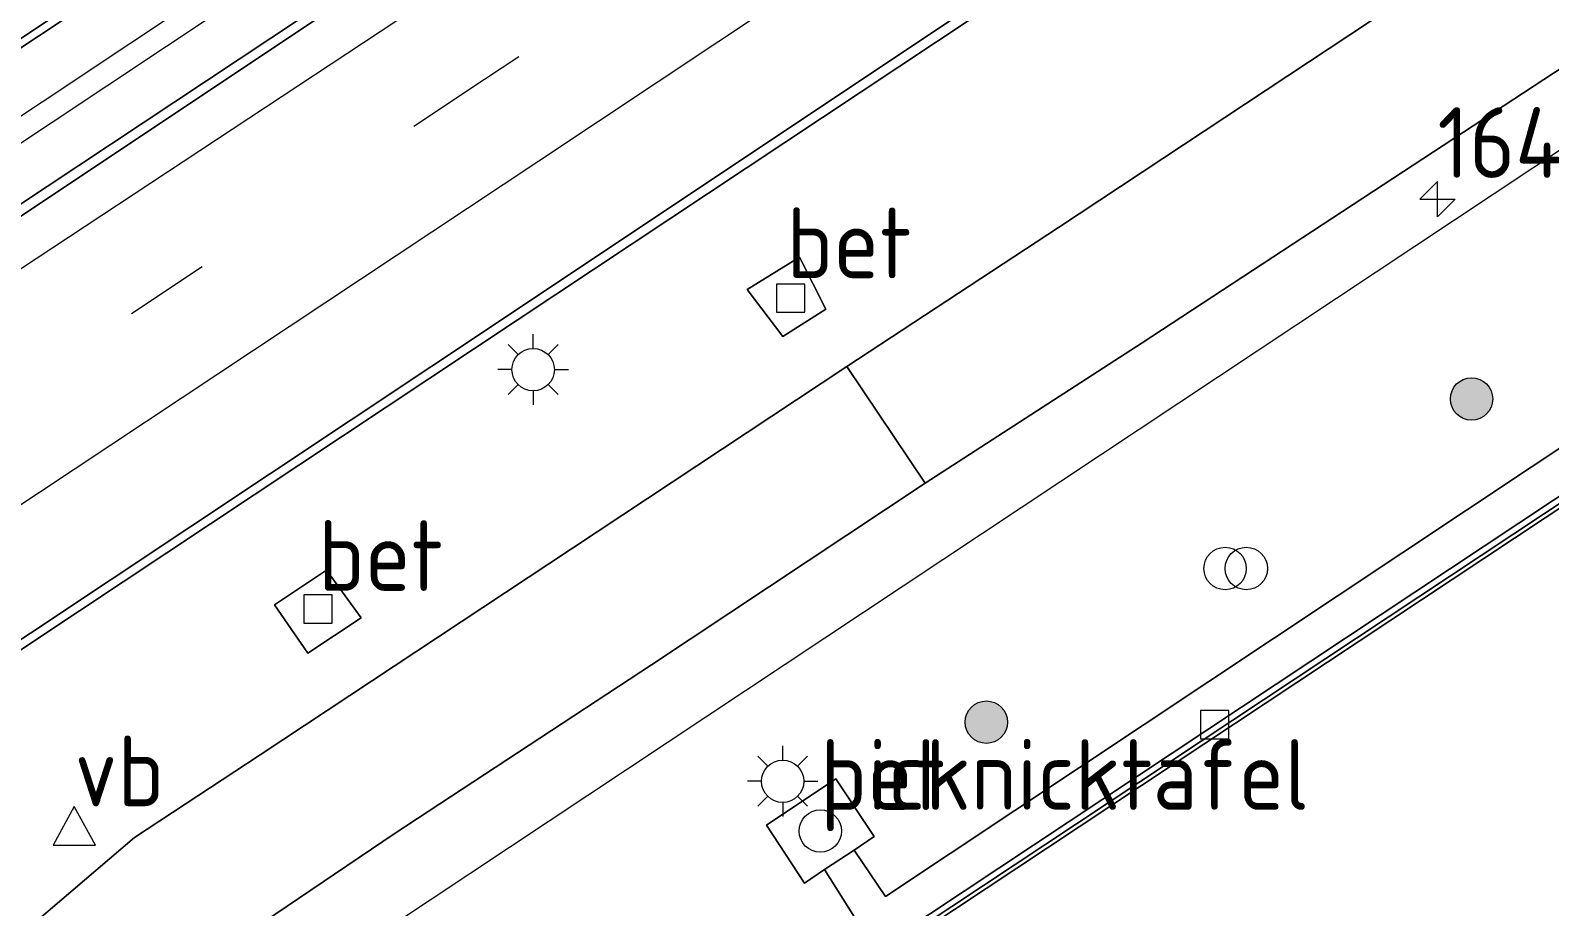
# Model space of a CAD drawing. Extents: x 253736 to 255979, y 477184 to 479215.
# Drawn here: x 254981.4 to 255035.2, y 478082.7 to 478113.7 of the extents above; entities that cross this region are included whole.
import ezdxf
from ezdxf.enums import TextEntityAlignment as Align

# ---------------------------------------------------------------- set-up
doc = ezdxf.new("R2010")
doc.units = 0
doc.linetypes.add('39strp', pattern=[12, 3, -9])
for name, color, linetype, lineweight in [('af-bs-rasterhekwerk', 8, 'hekwerk', 18), ('as-bs-kilometr', 8, 'Continuous', 18), ('bp-b5-grasland', 8, 'Continuous', 18), ('bp-bs-boom', 8, 'Continuous', 18), ('gr-bs-geleiderail', 8, 'geleiderail', 18), ('mk-bs-39streep 0.15', 8, '39strp', 18), ('mk-bs-streep 0.15', 8, 'Continuous', 18), ('og-bs-inrichtingselement', 8, 'Continuous', 18), ('og-bs-terreinafscheiding', 8, 'Continuous', 18), ('vh-b5-verh_soort', 8, 'Continuous', 18), ('vh-bs-band', 8, 'Continuous', 18), ('wh-bs-kolk', 8, 'Continuous', 18), ('wm-bs-lichtmast', 8, 'Continuous', 18), ('wm-bs-verkeersbord', 8, 'Continuous', 18)]:
    doc.layers.add(name, color=color, linetype=linetype, lineweight=lineweight)
doc.styles.add('rtw_iso', font='isocp.shx')
doc.linetypes.add('geleiderail', pattern='A,2,-1,[175,RTW.shx,S=0.5,R=0,X=0,Y=0],-1', length=4)
doc.linetypes.add('hekwerk', pattern='A,7,-1.5,[1,RTW.shx,S=0.75,R=0,X=0,Y=0],-1.5', length=10)

# ---------------------------------------------------------------- blocks, each defined once
blk = doc.blocks.new('kolk')
blk.add_lwpolyline([(-0.5, -0.5), (0.5, -0.5), (0.5, 0.5), (-0.5, 0.5)], close=True)
blk = doc.blocks.new('verkeersbord')
for p, q in [((0, 0.75), (-0.75, -0.625)), ((0.75, -0.625), (0, 0.75)), ((-0.75, -0.625), (0.75, -0.625))]:
    blk.add_line(p, q)
blk = doc.blocks.new('dtbattr')
at = {"style": 'rtw_iso'}
blk.add_attdef('TAG', (0.591, 0.868), '', height=2.5, dxfattribs=at)
blk = doc.blocks.new('RW1 Buren totaal_ACAD_1_FMEBLOCK121')
at = {"layer": 'bp-b5-grasland'}
for points in [[(17.036, 4.126, 24.227), (-4.313, -10.009, 24.206), (-11.81, -14.929, 24.189), (-21.513, -21.345, 24.175), (-32.573, -28.667, 24.186), (-37.02, -31.587, 24.182), (-41.441, -35.361, 24.163), (-45.085, -39.612, 24.158), (-48.352, -43.72, 24.147), (-51.444, -47.983, 24.169), (-52.162, -48.837, 24.181), (-52.496, -48.61, 24.263), (-54.267, -51.058, 24.267), (-56.067, -53.453, 24.29), (-57.947, -55.823, 24.306), (-59.894, -58.106, 24.336), (-61.896, -60.343, 24.365), (-64.012, -62.437, 24.358), (-66.283, -64.408, 24.346), (-68.656, -66.234, 24.34), (-71.085, -68.052, 24.32)], [(-123.333, -79.617, 24.248), (-105.963, -68.099, 24.254), (-82.017, -52.187, 24.307), (-62.624, -39.328, 24.313), (-40.512, -24.599, 24.362), (-23.482, -13.286, 24.367), (0.84, 2.865, 24.408)]]:
    blk.add_polyline3d(points, dxfattribs=at)
for points in [[(-15.335, -12.196, 23.99), (-14.078, -13.863, 23.981), (-12.553, -12.899, 23.987), (-13.486, -11.058, 23.993)], [(-30.883, -25.066, 23.981), (-28.995, -23.818, 23.978), (-30.219, -22.133, 23.984), (-32.06, -23.356, 24.017)]]:
    blk.add_polyline3d(points, close=True, dxfattribs=at)
blk = doc.blocks.new('RW1 Buren totaal_ACAD_1_FMEBLOCK153')
at = {"layer": 'bp-b5-grasland'}
blk.add_polyline3d([(-19.684, -17.607, 24.762), (-39.852, -30.986, 24.744), (-60.968, -45.069, 24.711), (-81.337, -58.579, 24.689), (-101.173, -71.821, 24.67), (-122.662, -86.049, 24.648), (-143.344, -99.778, 24.628), (-163.6, -113.26, 24.572), (-166.26, -115.035, 24.568), (-167.151, -113.48, 25.234), (-167.586, -112.879, 25.252), (-168.871, -111.209, 24.542), (-167.2, -110.098, 24.546), (-142.91, -94.001, 24.596), (-120.5, -79.048, 24.6), (-103.947, -68.135, 24.634), (-85.237, -55.65, 24.665), (-62.199, -40.35, 24.681), (-42.475, -27.246, 24.698), (-22.091, -13.747, 24.719), (0.318, 1.1, 24.749)], dxfattribs=at)
blk = doc.blocks.new('dtb')
blk.add_circle((0, 0), 0.75)
blk = doc.blocks.new('boom')
blk.add_hatch(color=256).paths.add_polyline_path([(-0.75, 0, 1), (0.75, 0, 1)])
blk.add_circle((0, 0), 0.75)
blk = doc.blocks.new('prullenbak')
for centre in [(-0.375, 0), (0.375, 0)]:
    blk.add_circle(centre, 0.75)
blk = doc.blocks.new('lantaarnpaal')
for p, q in [((0, 0.75), (0, 1.25)), ((-0.884, 0.884), (-0.53, 0.53)), ((0.53, 0.53), (0.884, 0.884)), ((-0.75, 0), (-1.25, 0)), ((0.75, 0), (1.25, 0)), ((-0.53, -0.53), (-0.884, -0.884)), ((0.53, -0.53), (0.884, -0.884)), ((0, -0.75), (0, -1.25))]:
    blk.add_line(p, q)
blk.add_circle((0, 0), 0.75)
blk = doc.blocks.new('dtbattr-r')
at = {"style": 'rtw_iso'}
blk.add_attdef('TAG', text='', height=2.5, dxfattribs=at).set_placement((0, 0), align=Align.MIDDLE_CENTER)
blk = doc.blocks.new('RW1 Buren totaal_ACAD_1_FMEBLOCK893')
at = {"layer": 'vh-b5-verh_soort'}
for points in [[(-44.875, 23.167, 24.163), (-40.454, 26.941, 24.182), (-36.007, 29.861, 24.186), (-24.947, 37.182, 24.175), (-15.244, 43.599, 24.189), (-12.472, 39.474, 24.288), (-22.157, 33.051, 24.272), (-31.224, 27.088, 24.274), (-37.195, 23.06, 24.263), (-39.976, 20.914, 24.27), (-42.13, 18.694, 24.25), (-43.98, 16.319, 24.248), (-44.103, 16.378, 24.25), (-47.521, 11.851, 24.232)], [(-46.228, -7.907, 24.425), (-43.101, -7.535, 24.47), (-40.251, -6.154, 24.479), (-39.771, -5.673, 24.497), (-37.714, -3.612, 24.428), (-33.441, 1.958, 24.417), (-31.448, 4.156, 24.432), (-29.087, 6.059, 24.399), (-28.818, 6.356, 24.4), (-28.659, 6.763, 24.406), (-27.235, 13.648, 24.315), (-27.097, 13.946, 24.308), (-26.834, 14.178, 24.306), (16.085, 42.638, 24.312)]]:
    blk.add_polyline3d(points, dxfattribs=at)
blk = doc.blocks.new('hecto')
for p, q in [((0, 0.625), (-0.625, 0)), ((0, -0.625), (0, 0.625)), ((-0.625, 0), (0.625, 0)), ((0.625, 0), (0, -0.625))]:
    blk.add_line(p, q)
blk = doc.blocks.new('Deel_d28hz')
at = {"layer": 'af-bs-rasterhekwerk'}
blk.add_polyline3d([(255118.226, 478166.834, 24.369), (255097.356, 478150.46, 24.267), (254987.221, 478077.356, 24.217), (254977.077, 478064.379, 24.253), (254973.673, 478058.132, 24.34), (254975.275, 478054.254, 24.32)], dxfattribs=at)
at = {"layer": 'bp-b5-grasland'}
for points in [[(255039.119, 478101.264, 24.468), (255011.686, 478083.036, 24.479), (255010.579, 478084.673, 24.517), (255011.295, 478085.151, 24.506), (255009.939, 478087.191, 24.494), (255007.476, 478085.561, 24.502), (255008.828, 478083.505, 24.51), (255009.535, 478083.986, 24.512), (255010.597, 478082.304, 24.482), (254997.862, 478073.927, 24.427), (254996.97, 478073.107, 24.44), (254996.604, 478072.158, 24.464), (254995.4, 478065.985, 24.569), (254995.236, 478065.499, 24.578), (254994.695, 478065.002, 24.599), (254992.899, 478063.517, 24.609), (254990.744, 478061.11, 24.599), (254986.537, 478055.578, 24.552), (254984.406, 478053.446, 24.553), (254982.011, 478052.244, 24.545), (254979.332, 478051.91, 24.529)], [(254978.318, 478069.798, 24.375), (254981.72, 478074.37, 24.293), (254981.942, 478074.195, 24.349), (254983.833, 478076.565, 24.367), (254985.87, 478078.705, 24.357), (254988.251, 478080.557, 24.369), (254988.371, 478081.239, 24.263), (254994.342, 478085.267, 24.274), (255003.409, 478091.23, 24.272), (255013.094, 478097.653, 24.288), (255020.778, 478102.624, 24.257), (255038.89, 478114.5, 24.257)]]:
    blk.add_polyline3d(points, dxfattribs=at)
at = {"layer": 'gr-bs-geleiderail'}
for points in [[(254888.275, 478047.997, 25.234), (254935.328, 478079.297, 25.375), (254984.13, 478111.71, 25.456), (255036.715, 478146.672, 25.501), (255089.688, 478181.695, 25.57), (255099.031, 478187.796, 25.585), (255119.681, 478201.284, 25.603), (255139.001, 478214.098, 25.636), (255146.576, 478219.171, 25.639), (255168.412, 478234.722, 25.633), (255193.618, 478252.791, 25.636), (255196.659, 478255.099, 25.672), (255203.806, 478261.204, 25.642), (255211.552, 478267.917, 25.69), (255213.228, 478269.389, 25.696)], [(255189.73, 478254.275, 25.687), (255168.87, 478239.295, 25.606), (255166.928, 478237.872, 25.609), (255165.502, 478236.716, 25.624), (255163.462, 478234.975, 25.6), (255147.611, 478221.359, 25.606), (255145.153, 478219.373, 25.609), (255142.787, 478217.576, 25.6), (255140.043, 478215.661, 25.597), (255086.635, 478180.625, 25.567), (255065.494, 478166.654, 25.546), (255039.868, 478149.662, 25.474), (254994.323, 478119.448, 25.471), (254944.356, 478086.205, 25.42), (254887.84, 478048.598, 25.252)]]:
    blk.add_polyline3d(points, dxfattribs=at)
at = {"layer": 'mk-bs-39streep 0.15'}
blk.add_polyline3d([(255226.958, 478271.138, 25.019), (255223.306, 478268.451, 25.01), (255198.516, 478250.276, 24.912), (255177.9, 478235.288, 24.846), (255158.307, 478221.1, 24.864), (255140.11, 478208.093, 24.835), (255119.662, 478193.675, 24.805), (255100.661, 478180.703, 24.782), (255079.172, 478166.186, 24.753), (255060.93, 478154.106, 24.732), (255038.855, 478139.38, 24.689), (255018.695, 478126.038, 24.67), (254997.503, 478111.938, 24.651), (254977.306, 478098.547, 24.628), (254957.352, 478085.319, 24.61), (254935.845, 478071.061, 24.58), (254915.165, 478057.282, 24.532), (254894.834, 478043.753, 24.492), (254892.201, 478041.997, 24.488)], dxfattribs=at)
at = {"layer": 'mk-bs-streep 0.15'}
for points in [[(255224.761, 478273.828, 25.1), (255221.085, 478271.117, 25.087), (255196.306, 478252.972, 24.989), (255175.815, 478238.102, 24.917), (255156.271, 478223.899, 24.942), (255138.047, 478210.911, 24.927), (255117.592, 478196.483, 24.904), (255098.571, 478183.49, 24.884), (255077.161, 478169.041, 24.835), (255059.004, 478156.986, 24.809), (255036.874, 478142.255, 24.764), (255016.723, 478128.899, 24.752), (254995.537, 478114.784, 24.732), (254975.242, 478101.385, 24.711), (254955.33, 478088.115, 24.686), (254933.831, 478073.872, 24.654), (254913.196, 478060.129, 24.626), (254892.903, 478046.623, 24.578), (254890.251, 478044.853, 24.572)], [(254894.152, 478039.139, 24.409), (254896.752, 478040.874, 24.414), (254917.083, 478054.403, 24.454), (254937.76, 478068.18, 24.502), (254959.264, 478082.435, 24.532), (254979.218, 478095.663, 24.55), (254999.417, 478109.056, 24.573), (255020.608, 478123.155, 24.592), (255040.77, 478136.498, 24.611), (255062.845, 478151.225, 24.654), (255081.096, 478163.31, 24.675), (255102.605, 478177.841, 24.704), (255121.634, 478190.832, 24.727), (255142.113, 478205.272, 24.757), (255160.328, 478218.292, 24.786), (255179.932, 478232.488, 24.768), (255200.556, 478247.482, 24.834), (255225.354, 478265.662, 24.932), (255229.151, 478268.455, 24.941)]]:
    blk.add_polyline3d(points, dxfattribs=at)
at = {"layer": 'og-bs-terreinafscheiding'}
for points in [[(254889.358, 478046.162, 24.602), (254892.042, 478047.956, 24.607), (254912.269, 478061.408, 24.656), (254932.942, 478075.157, 24.677), (254954.429, 478089.346, 24.709), (254974.313, 478102.598, 24.731), (254994.672, 478116.16, 24.756), (255015.754, 478130.202, 24.787), (255035.967, 478143.593, 24.794), (255058.063, 478158.242, 24.83), (255076.327, 478170.33, 24.865), (255097.595, 478184.651, 24.907), (255116.682, 478197.617, 24.927), (255137.352, 478211.81, 24.951), (255155.684, 478224.707, 24.97), (255175.226, 478238.738, 24.925), (255195.852, 478253.624, 25.007), (255220.606, 478271.687, 25.094), (255224.296, 478274.397, 25.109)], [(254886.42, 478050.466, 24.59), (254888.232, 478051.673, 24.594), (254912.346, 478067.758, 24.643), (254934.819, 478082.634, 24.681), (254951.381, 478093.619, 24.692), (254970.054, 478106.036, 24.705), (254993.057, 478121.37, 24.734), (255012.786, 478134.429, 24.751), (255033.225, 478148.007, 24.765), (255055.593, 478162.868, 24.802), (255075.882, 478176.384, 24.813), (255095.619, 478189.531, 24.856), (255115.98, 478203.423, 24.865), (255135.136, 478216.575, 24.909), (255152.583, 478228.786, 24.931), (255162.636, 478235.887, 24.902), (255168.982, 478240.369, 24.884), (255189.474, 478254.966, 24.955)], [(254889.166, 478046.442, 24.568), (254891.826, 478048.217, 24.572), (254912.081, 478061.699, 24.628), (254932.764, 478075.428, 24.648), (254954.252, 478089.656, 24.67), (254974.089, 478102.898, 24.689), (254994.458, 478116.408, 24.711), (255015.574, 478130.491, 24.744), (255035.742, 478143.87, 24.762), (255057.854, 478158.533, 24.795), (255076.158, 478170.664, 24.823), (255097.176, 478184.732, 24.85), (255116.541, 478197.84, 24.872), (255137.148, 478212.114, 24.912), (255155.529, 478224.908, 24.918), (255175.18, 478238.839, 24.877), (255195.784, 478253.674, 24.963), (255195.852, 478253.624, 25.007)], [(254886.555, 478050.268, 24.542), (254888.226, 478051.379, 24.546), (254912.516, 478067.476, 24.596), (254934.926, 478082.429, 24.6), (254951.479, 478093.342, 24.634), (254970.189, 478105.827, 24.665), (254993.227, 478121.127, 24.681), (255012.951, 478134.231, 24.698), (255033.335, 478147.73, 24.719), (255055.744, 478162.577, 24.749), (255076.075, 478176.079, 24.766), (255095.765, 478189.314, 24.82), (255116.089, 478203.18, 24.825), (255135.281, 478216.334, 24.864), (255151.411, 478227.672, 24.891), (255162.722, 478235.695, 24.848), (255162.636, 478235.887, 24.902)], [(255135.278, 478191.005, 24.438), (255142.426, 478197.674, 24.493), (255147.694, 478202.564, 24.596), (255147.277, 478203.306, 24.641), (255133.065, 478193.779, 24.617), (255105.129, 478174.662, 24.576), (255090.951, 478165.186, 24.56), (255076.622, 478155.576, 24.536), (255066.268, 478148.665, 24.526), (255037.729, 478129.77, 24.481), (255022.785, 478119.902, 24.472), (254998.452, 478103.676, 24.457), (254981.426, 478092.352, 24.412), (254959.42, 478077.69, 24.39), (254939.927, 478064.784, 24.361), (254915.918, 478048.858, 24.323), (254898.702, 478037.408, 24.305), (254896.392, 478035.859, 24.296)], [(254896.57, 478035.597, 24.24), (254898.799, 478037.09, 24.248), (254916.169, 478048.608, 24.254), (254940.115, 478064.52, 24.307), (254959.508, 478077.379, 24.313), (254981.62, 478092.108, 24.362), (254998.65, 478103.421, 24.367), (255022.972, 478119.572, 24.408), (255037.834, 478129.439, 24.401), (255066.441, 478148.39, 24.465), (255076.782, 478155.197, 24.444), (255091.21, 478164.889, 24.484), (255105.203, 478174.322, 24.526), (255133.31, 478193.551, 24.542), (255147.336, 478202.954, 24.566), (255147.277, 478203.306, 24.641)], [(255109.439, 478168.893, 24.369), (255107.58, 478167.279, 24.377), (255100.899, 478162.348, 24.329), (255089.633, 478154.226, 24.236), (255067.576, 478139.62, 24.236), (255039.168, 478120.833, 24.227), (255017.819, 478106.698, 24.206), (255010.322, 478101.778, 24.189)], [(255020.778, 478102.624, 24.257), (255038.89, 478114.5, 24.257), (255055.271, 478125.265, 24.269), (255069.614, 478134.765, 24.299), (255082.175, 478143.252, 24.344), (255096.084, 478152.458, 24.356), (255105.602, 478159.278, 24.41), (255112.547, 478164.897, 24.454)], [(254979.338, 478050.272, 24.425), (254982.465, 478050.644, 24.47), (254985.315, 478052.025, 24.479), (254985.795, 478052.506, 24.497), (254987.852, 478054.567, 24.428), (254992.125, 478060.137, 24.417), (254994.118, 478062.335, 24.432), (254996.479, 478064.238, 24.399), (254996.748, 478064.535, 24.4), (254996.907, 478064.942, 24.406), (254998.331, 478071.827, 24.315), (254998.469, 478072.125, 24.308), (254998.732, 478072.357, 24.306), (255041.651, 478100.817, 24.312)], [(254973.679, 478052.651, 24.431), (254976.282, 478051.119, 24.455), (254979.332, 478050.611, 24.468), (254982.362, 478050.996, 24.503), (254985.118, 478052.347, 24.522), (254987.584, 478054.797, 24.537), (254991.811, 478060.326, 24.551), (254993.859, 478062.604, 24.55), (254996.233, 478064.508, 24.532), (254996.468, 478064.742, 24.514), (254996.589, 478065.05, 24.5), (254998.012, 478071.945, 24.426), (254998.185, 478072.327, 24.436), (254998.527, 478072.641, 24.426), (255041.465, 478101.123, 24.449), (255069.621, 478119.755, 24.414), (255107.974, 478145.172, 24.436), (255108.588, 478145.27, 24.46), (255109.057, 478144.454, 24.462), (255107.96, 478139.214, 24.497), (255108.093, 478138.92, 24.501), (255108.567, 478138.943, 24.92), (255109.353, 478139.506, 24.555)], [(255006.797, 478104.51, 23.99), (255008.054, 478102.844, 23.981), (255009.579, 478103.808, 23.987), (255008.646, 478105.649, 23.993), (255006.797, 478104.51, 23.99)], [(255010.579, 478084.673, 24.517), (255011.686, 478083.036, 24.479), (255039.119, 478101.264, 24.468), (255038.15, 478102.928, 24.524)], [(255020.778, 478102.624, 24.257), (255013.094, 478097.653, 24.288)], [(254980.691, 478081.346, 24.163), (254985.112, 478085.12, 24.182), (254989.559, 478088.04, 24.186), (255000.619, 478095.361, 24.175), (255010.322, 478101.778, 24.189), (255013.094, 478097.653, 24.288), (255003.409, 478091.23, 24.272), (254994.342, 478085.267, 24.274), (254988.371, 478081.239, 24.263), (254988.251, 478080.557, 24.369), (254985.87, 478078.705, 24.357), (254983.833, 478076.565, 24.367), (254981.942, 478074.195, 24.349), (254981.72, 478074.37, 24.293), (254978.318, 478069.798, 24.375)], [(254991.249, 478091.641, 23.981), (254993.137, 478092.889, 23.978), (254991.913, 478094.574, 23.984), (254990.072, 478093.35, 24.017), (254991.249, 478091.641, 23.981)], [(255009.535, 478083.986, 24.512), (255008.828, 478083.505, 24.51), (255007.476, 478085.561, 24.502), (255009.939, 478087.191, 24.494), (255011.295, 478085.151, 24.506), (255010.579, 478084.673, 24.517)], [(255010.579, 478084.673, 24.517), (255009.535, 478083.986, 24.512)], [(254973.679, 478052.651, 24.431), (254974.494, 478053.562, 24.429), (254976.811, 478052.331, 24.525), (254979.332, 478051.91, 24.529), (254982.011, 478052.244, 24.545), (254984.406, 478053.446, 24.553), (254986.537, 478055.578, 24.552), (254990.744, 478061.11, 24.599), (254992.899, 478063.517, 24.609), (254994.695, 478065.002, 24.599), (254995.236, 478065.499, 24.578), (254995.4, 478065.985, 24.569), (254996.604, 478072.158, 24.464), (254996.97, 478073.107, 24.44), (254997.862, 478073.927, 24.427), (255010.597, 478082.304, 24.482), (255009.535, 478083.986, 24.512)]]:
    blk.add_polyline3d(points, dxfattribs=at)
at = {"layer": 'vh-b5-verh_soort'}
for points in [[(255037.729, 478129.77, 24.481), (255022.785, 478119.902, 24.472), (254998.452, 478103.676, 24.457), (254981.426, 478092.352, 24.412), (254959.42, 478077.69, 24.39), (254939.927, 478064.784, 24.361), (254915.918, 478048.858, 24.323), (254898.702, 478037.408, 24.305), (254896.392, 478035.859, 24.296), (254894.152, 478039.139, 24.409), (254892.201, 478041.997, 24.488), (254890.251, 478044.853, 24.572), (254889.358, 478046.162, 24.602), (254892.042, 478047.956, 24.607), (254912.269, 478061.408, 24.656), (254932.942, 478075.157, 24.677), (254954.429, 478089.346, 24.709), (254974.313, 478102.598, 24.731), (254994.672, 478116.16, 24.756), (255015.754, 478130.202, 24.787), (255035.967, 478143.593, 24.794)], [(254993.057, 478121.37, 24.734), (254970.054, 478106.036, 24.705), (254951.381, 478093.619, 24.692), (254934.819, 478082.634, 24.681), (254912.346, 478067.758, 24.643), (254888.232, 478051.673, 24.594), (254886.42, 478050.466, 24.59), (254885.524, 478051.778, 24.563), (254883.58, 478054.626, 24.487), (254881.581, 478057.554, 24.435), (254879.35, 478060.822, 24.307), (254898.758, 478073.776, 24.324), (254917.452, 478086.101, 24.364), (254941.326, 478102.055, 24.441), (254945.457, 478105.078, 24.454), (254949, 478107.596, 24.463), (254963.496, 478117.922, 24.443)], [(255035.967, 478143.593, 24.794), (255015.754, 478130.202, 24.787), (254994.672, 478116.16, 24.756), (254974.313, 478102.598, 24.731), (254954.429, 478089.346, 24.709), (254932.942, 478075.157, 24.677), (254912.269, 478061.408, 24.656), (254892.042, 478047.956, 24.607), (254889.358, 478046.162, 24.602), (254889.166, 478046.442, 24.568), (254891.826, 478048.217, 24.572), (254912.081, 478061.699, 24.628), (254932.764, 478075.428, 24.648), (254954.252, 478089.656, 24.67), (254974.089, 478102.898, 24.689), (254994.458, 478116.408, 24.711), (255015.574, 478130.491, 24.744), (255035.742, 478143.87, 24.762)], [(255055.744, 478162.577, 24.749), (255033.335, 478147.73, 24.719), (255012.951, 478134.231, 24.698), (254993.227, 478121.127, 24.681), (254970.189, 478105.827, 24.665), (254951.479, 478093.342, 24.634), (254934.926, 478082.429, 24.6), (254912.516, 478067.476, 24.596), (254888.226, 478051.379, 24.546), (254886.555, 478050.268, 24.542), (254886.42, 478050.466, 24.59), (254888.232, 478051.673, 24.594), (254912.346, 478067.758, 24.643), (254934.819, 478082.634, 24.681), (254951.381, 478093.619, 24.692), (254970.054, 478106.036, 24.705), (254993.057, 478121.37, 24.734), (255012.786, 478134.429, 24.751), (255033.225, 478148.007, 24.765), (255055.593, 478162.868, 24.802)], [(255037.834, 478129.439, 24.401), (255022.972, 478119.572, 24.408), (254998.65, 478103.421, 24.367), (254981.62, 478092.108, 24.362), (254959.508, 478077.379, 24.313), (254940.115, 478064.52, 24.307), (254916.169, 478048.608, 24.254), (254898.799, 478037.09, 24.248), (254896.57, 478035.597, 24.24), (254896.392, 478035.859, 24.296), (254898.702, 478037.408, 24.305), (254915.918, 478048.858, 24.323), (254939.927, 478064.784, 24.361), (254959.42, 478077.69, 24.39), (254981.426, 478092.352, 24.412), (254998.452, 478103.676, 24.457), (255022.785, 478119.902, 24.472), (255037.729, 478129.77, 24.481)], [(255041.465, 478101.123, 24.449), (254998.527, 478072.641, 24.426), (254998.185, 478072.327, 24.436), (254998.012, 478071.945, 24.426), (254996.589, 478065.05, 24.5), (254996.468, 478064.742, 24.514), (254996.233, 478064.508, 24.532), (254993.859, 478062.604, 24.55), (254991.811, 478060.326, 24.551), (254987.584, 478054.797, 24.537), (254985.118, 478052.347, 24.522), (254982.362, 478050.996, 24.503), (254979.332, 478050.611, 24.468)], [(254979.332, 478051.91, 24.529), (254982.011, 478052.244, 24.545), (254984.406, 478053.446, 24.553), (254986.537, 478055.578, 24.552), (254990.744, 478061.11, 24.599), (254992.899, 478063.517, 24.609), (254994.695, 478065.002, 24.599), (254995.236, 478065.499, 24.578), (254995.4, 478065.985, 24.569), (254996.604, 478072.158, 24.464), (254996.97, 478073.107, 24.44), (254997.862, 478073.927, 24.427), (255010.597, 478082.304, 24.482), (255009.535, 478083.986, 24.512), (255010.579, 478084.673, 24.517), (255011.686, 478083.036, 24.479), (255039.119, 478101.264, 24.468)], [(254979.269, 478050.421, 24.406), (254982.401, 478050.806, 24.446), (254985.211, 478052.19, 24.474), (254987.724, 478054.647, 24.418), (254991.979, 478060.209, 24.418), (254994.003, 478062.448, 24.426), (254996.372, 478064.348, 24.402), (254996.631, 478064.628, 24.408), (254996.778, 478065.024, 24.409), (254998.185, 478071.877, 24.309), (254998.359, 478072.222, 24.304), (254998.629, 478072.468, 24.299), (255041.602, 478100.95, 24.311)], [(255041.651, 478100.817, 24.312), (254998.732, 478072.357, 24.306), (254998.469, 478072.125, 24.308), (254998.331, 478071.827, 24.315), (254996.907, 478064.942, 24.406), (254996.748, 478064.535, 24.4), (254996.479, 478064.238, 24.399), (254994.118, 478062.335, 24.432), (254992.125, 478060.137, 24.417), (254987.852, 478054.567, 24.428), (254985.795, 478052.506, 24.497), (254985.315, 478052.025, 24.479), (254982.465, 478050.644, 24.47), (254979.338, 478050.272, 24.425)], [(255041.602, 478100.95, 24.311), (254998.629, 478072.468, 24.299), (254998.359, 478072.222, 24.304), (254998.185, 478071.877, 24.309), (254996.778, 478065.024, 24.409), (254996.631, 478064.628, 24.408), (254996.372, 478064.348, 24.402), (254994.003, 478062.448, 24.426), (254991.979, 478060.209, 24.418), (254987.724, 478054.647, 24.418), (254985.211, 478052.19, 24.474), (254982.401, 478050.806, 24.446), (254979.269, 478050.421, 24.406)], [(254979.332, 478050.611, 24.468), (254982.362, 478050.996, 24.503), (254985.118, 478052.347, 24.522), (254987.584, 478054.797, 24.537), (254991.811, 478060.326, 24.551), (254993.859, 478062.604, 24.55), (254996.233, 478064.508, 24.532), (254996.468, 478064.742, 24.514), (254996.589, 478065.05, 24.5), (254998.012, 478071.945, 24.426), (254998.185, 478072.327, 24.436), (254998.527, 478072.641, 24.426), (255041.465, 478101.123, 24.449)]]:
    blk.add_polyline3d(points, dxfattribs=at)
for points in [[(255112.547, 478164.897, 24.454), (255105.602, 478159.278, 24.41), (255096.084, 478152.458, 24.356), (255082.175, 478143.252, 24.344), (255069.614, 478134.765, 24.299), (255055.271, 478125.265, 24.269), (255038.89, 478114.5, 24.257), (255020.778, 478102.624, 24.257), (255013.094, 478097.653, 24.288), (255010.322, 478101.778, 24.189), (255017.819, 478106.698, 24.206), (255039.168, 478120.833, 24.227), (255067.576, 478139.62, 24.236), (255089.633, 478154.226, 24.236), (255100.899, 478162.348, 24.329), (255107.58, 478167.279, 24.377), (255109.439, 478168.893, 24.369)], [(255006.797, 478104.51, 23.99), (255008.646, 478105.649, 23.993), (255009.579, 478103.808, 23.987), (255008.054, 478102.844, 23.981)], [(254991.249, 478091.641, 23.981), (254990.072, 478093.35, 24.017), (254991.913, 478094.574, 23.984), (254993.137, 478092.889, 23.978)], [(255010.579, 478084.673, 24.517), (255009.535, 478083.986, 24.512), (255008.828, 478083.505, 24.51), (255007.476, 478085.561, 24.502), (255009.939, 478087.191, 24.494), (255011.295, 478085.151, 24.506)]]:
    blk.add_polyline3d(points, close=True, dxfattribs=at)
at = {"layer": 'vh-bs-band'}
blk.add_polyline3d([(254981.586, 478074.498, 24.248), (254978.155, 478069.934, 24.243), (254973.921, 478063.958, 24.251), (254972.237, 478060.247, 24.287), (254971.688, 478056.693, 24.303), (254972.428, 478053.699, 24.3), (254972.645, 478053.328, 24.304), (254972.907, 478053.061, 24.308), (254973.576, 478052.459, 24.309), (254976.216, 478050.949, 24.389), (254979.269, 478050.421, 24.406), (254982.401, 478050.806, 24.446), (254985.211, 478052.19, 24.474), (254987.724, 478054.647, 24.418), (254991.979, 478060.209, 24.418), (254994.003, 478062.448, 24.426), (254996.372, 478064.348, 24.402), (254996.631, 478064.628, 24.408), (254996.778, 478065.024, 24.409), (254998.185, 478071.877, 24.309), (254998.359, 478072.222, 24.304), (254998.629, 478072.468, 24.299), (255041.602, 478100.95, 24.311)], dxfattribs=at)
at = {"layer": 'as-bs-kilometr'}
ref = blk.add_blockref('dtbattr', (255031.226, 478107.707, 24.26), dxfattribs=at)
ref.add_attrib('TAG', '164.1m', dxfattribs={"layer": '0', "height": 2.5, "style": 'rtw_iso'}).set_placement((255031.226, 478107.707, 24.26), align=Align.BOTTOM_LEFT)
blk.add_blockref('hecto', (255031.226, 478107.707, 24.26), dxfattribs=at)
at = {"layer": 'bp-b5-grasland'}
for name, p in [('RW1 Buren totaal_ACAD_1_FMEBLOCK153', (255055.4255, 478161.477)), ('RW1 Buren totaal_ACAD_1_FMEBLOCK121', (255022.132, 478116.7065))]:
    blk.add_blockref(name, p, dxfattribs=at)
at = {"layer": 'bp-bs-boom'}
for p in [(255032.433, 478100.635, 24.414), (255015.26, 478089.2, 24.335)]:
    blk.add_blockref('boom', p, dxfattribs=at)
at = {"layer": 'og-bs-inrichtingselement'}
for name, p in [('prullenbak', (255024.086, 478094.637, 25.59)), ('dtb', (255009.384, 478085.348, 24.503))]:
    blk.add_blockref(name, p, dxfattribs=at)
ref = blk.add_blockref('dtbattr', (255009.384, 478085.348, 24.503), dxfattribs=at)
ref.add_attrib('TAG', 'picknicktafel', dxfattribs={"layer": '0', "height": 2.5, "style": 'rtw_iso'}).set_placement((255009.384, 478085.348, 24.503), align=Align.BOTTOM_LEFT)
at = {"layer": 'vh-b5-verh_soort'}
blk.add_blockref('RW1 Buren totaal_ACAD_1_FMEBLOCK893', (255025.566, 478058.179), dxfattribs=at)
ref = blk.add_blockref('dtbattr-r', (255008.1875, 478104.15625, 23.9882), dxfattribs=at)
ref.add_attrib('TAG', 'bet', dxfattribs={"layer": '0', "height": 2.5, "style": 'rtw_iso'}).set_placement((255008.1875, 478104.15625, 23.9882), align=Align.BOTTOM_LEFT)
ref = blk.add_blockref('dtbattr-r', (254991.609375, 478093.09375, 23.9882), dxfattribs=at)
ref.add_attrib('TAG', 'bet', dxfattribs={"layer": '0', "height": 2.5, "style": 'rtw_iso'}).set_placement((254991.609375, 478093.09375, 23.9882), align=Align.BOTTOM_LEFT)
ref = blk.add_blockref('dtbattr-r', (255009.382812, 478085.34375, 24.508286), dxfattribs=at)
ref.add_attrib('TAG', 'bet', dxfattribs={"layer": '0', "height": 2.5, "style": 'rtw_iso'}).set_placement((255009.382812, 478085.34375, 24.508286), align=Align.BOTTOM_LEFT)
at = {"layer": 'wh-bs-kolk'}
for p in [(255008.334, 478104.202, 23.954), (254991.604, 478093.201, 23.972), (255023.338, 478089.107, 24.425)]:
    blk.add_blockref('kolk', p, dxfattribs=at)
at = {"layer": 'wm-bs-lichtmast'}
for p in [(254999.221, 478101.672, 24.255), (255008.052, 478087.108, 24.395)]:
    blk.add_blockref('lantaarnpaal', p, dxfattribs=at)
at = {"layer": 'wm-bs-verkeersbord'}
ref = blk.add_blockref('dtbattr', (254982.981, 478085.469, 24.171), dxfattribs=at)
ref.add_attrib('TAG', 'vb', dxfattribs={"layer": '0', "height": 2.5, "style": 'rtw_iso'}).set_placement((254982.981, 478085.469, 24.171), align=Align.BOTTOM_LEFT)
blk.add_blockref('verkeersbord', (254982.981, 478085.469, 24.171), dxfattribs=at)

msp = doc.modelspace()

# ---------------------------------------------------------------- block references
at = {"linetype": 'ByBlock'}
msp.add_blockref('Deel_d28hz', (0, 0), dxfattribs=at)
msp.add_blockref('Deel_d28hz', (0, 0), dxfattribs=at)

doc.saveas('drawing.dxf')
